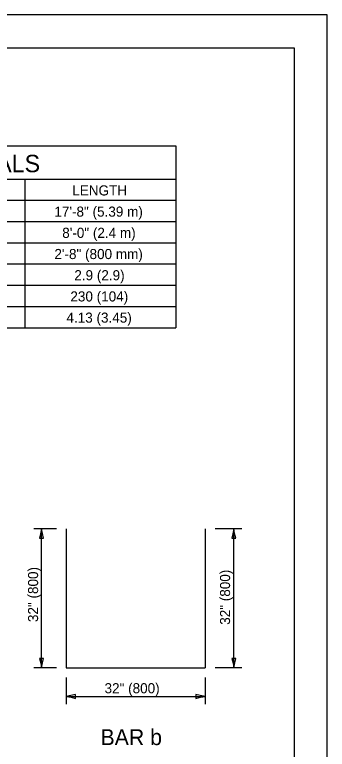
# Model space of a CAD drawing. Extents: x 0 to 2.83, y 0 to 1.83.
# Drawn here: x 2.44 to 2.833, y 0.909 to 1.833 of the extents above; entities that cross this region are included whole.
import ezdxf

# ---------------------------------------------------------------- set-up
doc = ezdxf.new("R2010")
doc.units = 0
for name, color, linetype in [('RD_Pr_Roadway_Dimensions', 7, 'Continuous'), ('RD_Pr_Roadway_Items', 7, 'Continuous'), ('RD_Pr_Roadway_Notes', 7, 'Continuous'), ('SH_General_Details', 7, 'Continuous'), ('SH_Printer_Plotting_Border', 7, 'Continuous')]:
    doc.layers.add(name, color=color, linetype=linetype)

msp = doc.modelspace()

# ---------------------------------------------------------------- linework, layer by layer
at = {"layer": 'RD_Pr_Roadway_Dimensions'}
for p, q in [((2.49279, 1.18641), (2.46414, 1.18641)), ((2.47404, 1.01183), (2.47404, 1.18641)), ((2.72571, 1.18641), (2.69213, 1.18641)), ((2.71582, 1.01183), (2.71582, 1.18641)), ((2.49279, 1.01183), (2.46414, 1.01183)), ((2.72571, 1.01183), (2.69213, 1.01183)), ((2.50515, 0.99946), (2.50515, 0.96587)), ((2.67974, 0.99946), (2.67974, 0.96587)), ((2.50515, 0.97576), (2.67974, 0.97576))]:
    msp.add_line(p, q, dxfattribs=at)
for points in [[(2.4716, 1.17475), (2.47404, 1.17475), (2.47648, 1.17475), (2.47505, 1.18058), (2.47404, 1.18641), (2.47291, 1.18019)], [(2.71338, 1.17475), (2.71582, 1.17475), (2.71826, 1.17475), (2.71683, 1.18058), (2.71582, 1.18641), (2.71469, 1.18019)], [(2.47648, 1.02349), (2.47404, 1.02349), (2.4716, 1.02349), (2.47303, 1.01766), (2.47404, 1.01183), (2.47517, 1.01805)], [(2.71826, 1.02349), (2.71582, 1.02349), (2.71338, 1.02349), (2.71481, 1.01766), (2.71582, 1.01183), (2.71695, 1.01805)], [(2.51681, 0.97332), (2.51682, 0.97576), (2.51682, 0.9782), (2.51098, 0.97677), (2.50515, 0.97576), (2.51137, 0.97463)], [(2.66808, 0.9782), (2.66807, 0.97576), (2.66807, 0.97332), (2.67391, 0.97475), (2.67974, 0.97576), (2.67352, 0.97689)]]:
    msp.add_lwpolyline(points, close=True, dxfattribs=at)
at = {"layer": 'RD_Pr_Roadway_Items'}
for p, q in [((2.50515, 1.18641), (2.50515, 1.01183)), ((2.67974, 1.18641), (2.67974, 1.01183)), ((2.50515, 1.01183), (2.67974, 1.01183))]:
    msp.add_line(p, q, dxfattribs=at)
at = {"layer": 'RD_Pr_Roadway_Notes'}
for p, q in [((2.06014, 1.66819), (2.64299, 1.66819)), ((2.64299, 1.66819), (2.64299, 1.43955)), ((2.06014, 1.62659), (2.64299, 1.62659)), ((2.45322, 1.62659), (2.45322, 1.43955)), ((2.06014, 1.59987), (2.64299, 1.59987)), ((2.06014, 1.57315), (2.64299, 1.57315)), ((2.06014, 1.54643), (2.64299, 1.54643)), ((2.06014, 1.51971), (2.64299, 1.51971)), ((2.06014, 1.49299), (2.64299, 1.49299)), ((2.06014, 1.46627), (2.64299, 1.46627)), ((2.06014, 1.43955), (2.64299, 1.43955))]:
    msp.add_line(p, q, dxfattribs=at)
at = {"layer": 'SH_General_Details'}
for p, q in [((2.83332, 1.83333), (0, 1.83333)), ((2.83332, 0), (2.83332, 1.83333))]:
    msp.add_line(p, q, dxfattribs=at)
msp.add_lwpolyline([(0.16667, 1.79166), (2.79166, 1.79166), (2.79166, 0.04167), (0.16667, 0.04167)], close=True, dxfattribs=at)
at = {"layer": 'SH_Printer_Plotting_Border'}
msp.add_lwpolyline([(0, 0), (2.83332, 0), (2.83332, 1.83333), (0, 1.83333)], close=True, dxfattribs=at)

# ---------------------------------------------------------------- texts
at = {"layer": 'RD_Pr_Roadway_Dimensions'}
for p in [(2.46971, 1.06926), (2.71109, 1.06586)]:
    msp.add_text('32" (800)', height=0.0127, rotation=90, dxfattribs=at).set_placement(p)
msp.add_text('32" (800)', height=0.0127, dxfattribs=at).set_placement((2.55325, 0.97969))
at = {"layer": 'RD_Pr_Roadway_Notes'}
for s, height, p in [('BILL OF MATERIALS', 0.021875, (2.18938, 1.63516)), ('LENGTH', 0.0127, (2.51267, 1.60592)), ('17\'-8" (5.39 m)', 0.0127, (2.49019, 1.57925)), ('8\'-0" (2.4 m)', 0.0127, (2.50005, 1.55258)), ('2\'-8" (800 mm)', 0.0127, (2.49019, 1.52591)), ('2.9 (2.9)', 0.0127, (2.51524, 1.49924)), ('230 (104)', 0.0127, (2.5103, 1.47257)), ('4.13 (3.45)', 0.0127, (2.50537, 1.4459)), ('BAR b', 0.02, (2.54816, 0.91445))]:
    msp.add_text(s, height=height, dxfattribs=at).set_placement(p)

doc.saveas('drawing.dxf')
